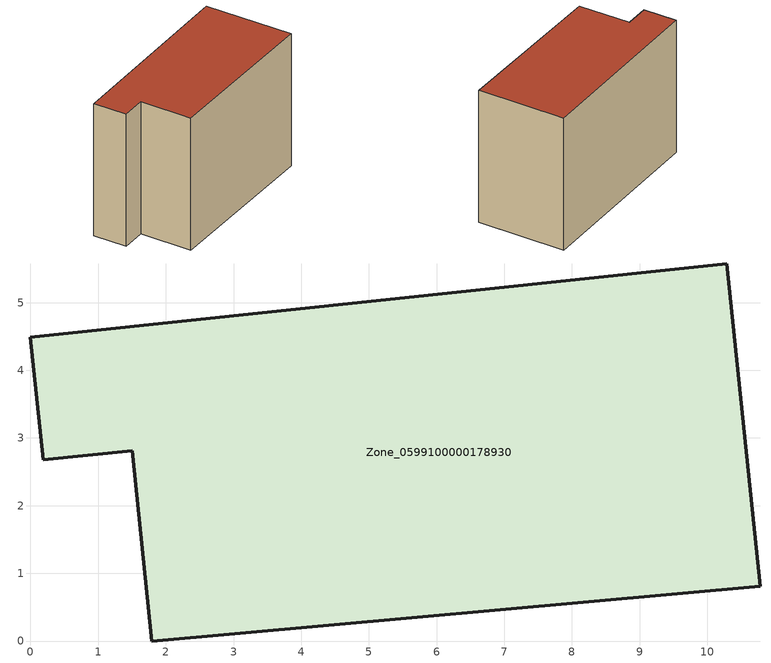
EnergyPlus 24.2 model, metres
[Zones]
Zone_0599100000178930
 floor ground (C_G): 1.5,2.81 0.19,2.68 0,4.49 10.29,5.57 10.78,0.81 1.79,0 z0
 wall outside (C_F): 10.29,5.57 0,4.49 0.19,2.68 1.5,2.81 1.79,0 10.78,0.81 10.29,5.57 z0:7.45
 roof outside (C_R): 1.79,0 10.78,0.81 10.29,5.57 0,4.49 0.19,2.68 1.5,2.81 z7.45
[BUILDING]
Pand.0599100000178930: North Axis=0; Terrain=City; Loads Convergence Tolerance Value=0.04; Temperature Convergence Tolerance Value=0.4; Solar Distribution=FullExterior; Maximum Number of Warmup Days=25; Minimum Number of Warmup Days=1
[Site:Location]
Rotterdam.The.Hague.AP_ZH_NLD Design_Conditions: Latitude=51.96; Longitude=4.45; Time Zone=1; Elevation=-4.5
[SITE:GROUNDTEMPERATURE:BUILDINGSURFACE]
18, 18, 18, 18, 18, 18, 18, 18, 18, 18, 18, 18
[MATERIAL] Thermal Absorptance=0.9; Solar Absorptance=0.7; Visible Absorptance=0.7
Name | Roughness | Thickness | Conductivity | Density | Specific Heat
G.TI.1946 | MediumSmooth | 0.15 | 1 | 540 | 1210
F.TI.1946 | Rough | 0.3 | 0.857143 | 1920 | 840
R.TI.1946 | MediumRough | 0.2 | 0.1 | 1500 | 1000
[CONSTRUCTION]
C_G: G.TI.1946
C_F: F.TI.1946
C_R: R.TI.1946
[ZONE]
Zone_0599100000178930: Type=1; Multiplier=1; Ceiling Height=Autocalculate; Volume=Autocalculate; Floor Area=autocalculate; Part of Total Floor Area=Yes
[ZONEINFILTRATION:DESIGNFLOWRATE]
Infil_Zone_0599100000178930: Zone or ZoneList or Space or SpaceList=Zone_0599100000178930; Schedule=AlwaysOn; Design Flow Rate Calculation Method=Flow/Area; Flow Rate per Floor Area=0.003; Constant Term Coefficient=1; Temperature Term Coefficient=0; Velocity Term Coefficient=0; Velocity Squared Term Coefficient=0
[HVACTEMPLATE:ZONE:IDEALLOADSAIRSYSTEM]
Zone_0599100000178930: Maximum Heating Supply Air Temperature=50; Minimum Cooling Supply Air Temperature=13; Maximum Heating Supply Air Humidity Ratio=0.0156; Minimum Cooling Supply Air Humidity Ratio=0.0077; Heating Limit=NoLimit; Cooling Limit=NoLimit; Dehumidification Control Type=ConstantSensibleHeatRatio; Cooling Sensible Heat Ratio=0.7; Dehumidification Setpoint=60; Humidification Control Type=None; Humidification Setpoint=30; Outdoor Air Method=None; Outdoor Air Flow Rate per Person=0.00944; Outdoor Air Flow Rate per Zone Floor Area=0; Outdoor Air Flow Rate per Zone=0; Demand Controlled Ventilation Type=None; Outdoor Air Economizer Type=NoEconomizer; Heat Recovery Type=None; Sensible Heat Recovery Effectiveness=0.7; Latent Heat Recovery Effectiveness=0.65
[ZONECONTROL:THERMOSTAT]
ThermostatControl_Zone_0599100000178930: Zone or ZoneList=Zone_0599100000178930; Control Type Schedule=DualSetpointControlType; Control 1=Thermostat_Zone_0599100000178930; Temperature Difference Between Cutout And Setpoint=0
[THERMOSTATSETPOINT:DUALSETPOINT]
Thermostat_Zone_0599100000178930: Heating Setpoint Temperature Schedule=HeatingSetpoint_Zone_0599100000178930; Cooling Setpoint Temperature Schedule=CoolingSetpoint_Zone_0599100000178930
[SCHEDULE:COMPACT]
HeatingSetpoint_Zone_0599100000178930: Through: 12/31, For: AllDays, Until: 24:00, 21
CoolingSetpoint_Zone_0599100000178930: Through: 12/31, For: AllDays, Until: 24:00, 24
DualSetpointControlType: Through: 12/31, For: AllDays, Until: 24:00, 4
AlwaysOn: Through: 12/31, For: AllDays, Until: 24:00, 1
